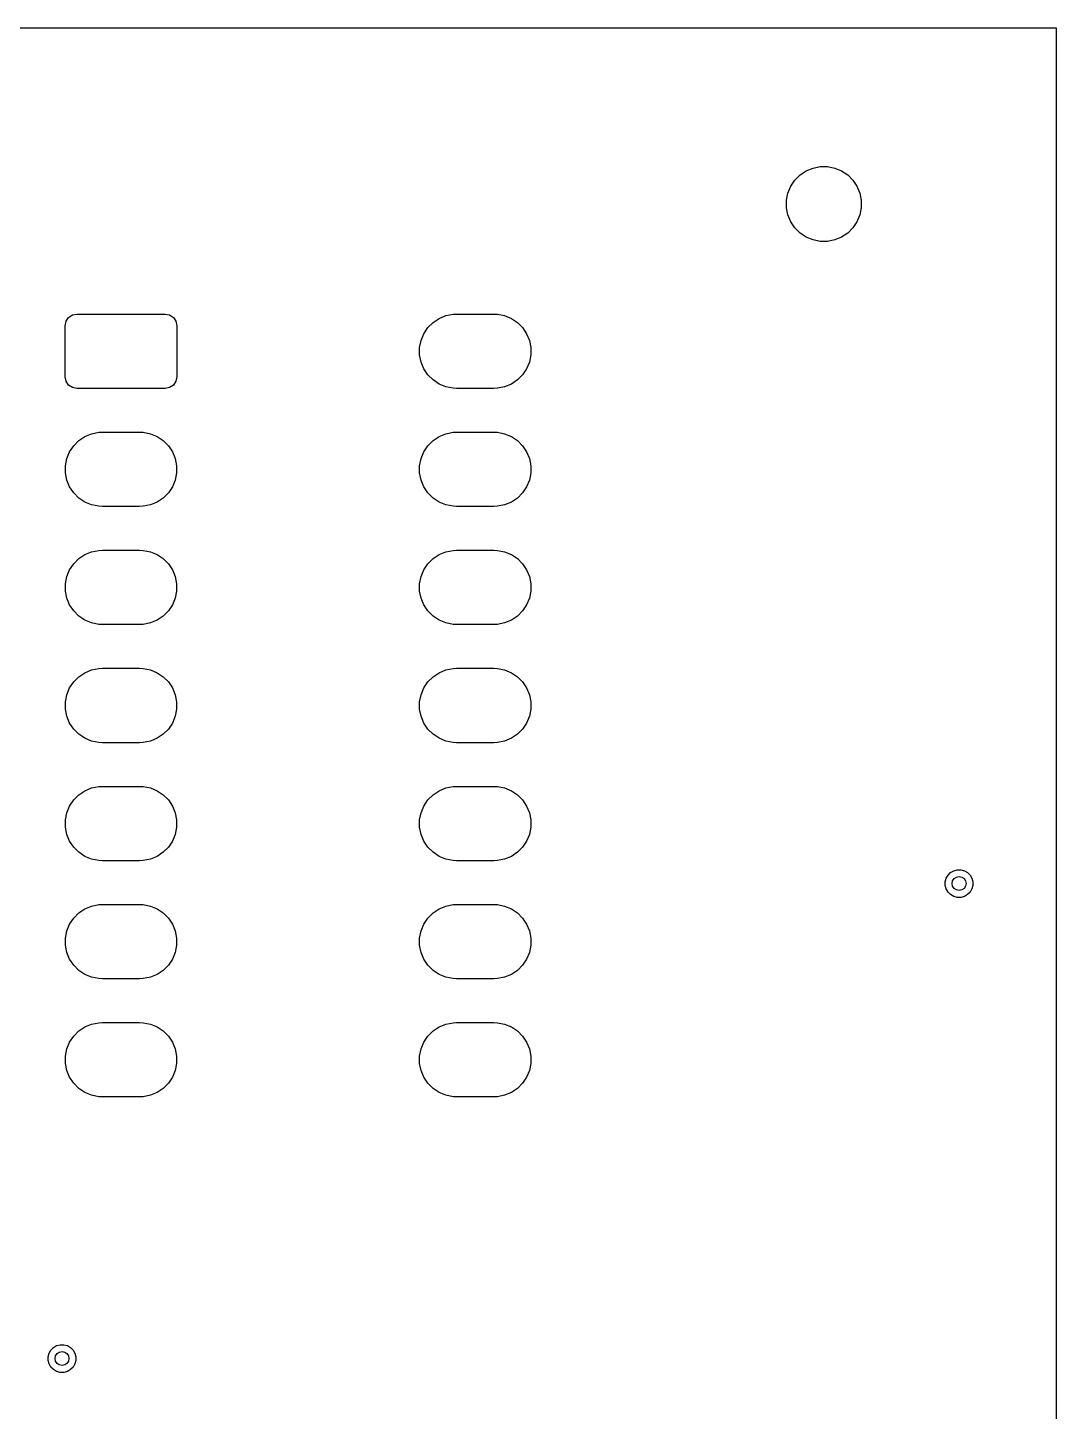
# Model space of a CAD drawing. Extents: x 44.5 to 133, y -119 to -55.5.
# Drawn here: x 110.87 to 133, y -85.26 to -55.5 of the extents above; entities that cross this region are included whole.
import ezdxf

# ---------------------------------------------------------------- set-up
doc = ezdxf.new("R2010")
doc.units = 0
doc.layers.add('BLACK', color=7, linetype='CONTINUOUS')

msp = doc.modelspace()

# ---------------------------------------------------------------- linework, layer by layer
at = {"layer": 'BLACK', "linetype": 'CONTINUOUS'}
for p, q in [((44.5, -55.5), (133, -55.5)), ((133, -55.5), (133, -119)), ((127.487977, -58.668991), (127.619532, -58.581088)), ((127.619532, -58.581088), (127.765709, -58.52054)), ((127.765709, -58.52054), (127.92089, -58.489672)), ((127.92089, -58.489672), (128.07911, -58.489672)), ((128.07911, -58.489672), (128.234291, -58.52054)), ((128.234291, -58.52054), (128.380468, -58.581088)), ((128.380468, -58.581088), (128.512023, -58.668991)), ((127.227647, -59.058602), (127.288195, -58.912425)), ((127.288195, -58.912425), (127.376098, -58.78087)), ((127.376098, -58.78087), (127.487977, -58.668991)), ((128.512023, -58.668991), (128.623902, -58.78087)), ((128.623902, -58.78087), (128.711805, -58.912425)), ((128.711805, -58.912425), (128.772353, -59.058602)), ((127.196779, -59.213783), (127.227647, -59.058602)), ((127.196779, -59.372003), (127.196779, -59.213783)), ((128.772353, -59.058602), (128.803221, -59.213783)), ((128.803221, -59.213783), (128.803221, -59.372003)), ((127.227647, -59.527184), (127.196779, -59.372003)), ((128.803221, -59.372003), (128.772353, -59.527184)), ((127.288195, -59.673361), (127.227647, -59.527184)), ((127.376098, -59.804916), (127.288195, -59.673361)), ((127.487977, -59.916795), (127.376098, -59.804916)), ((128.623902, -59.804916), (128.512023, -59.916795)), ((128.711805, -59.673361), (128.623902, -59.804916)), ((128.772353, -59.527184), (128.711805, -59.673361)), ((127.619532, -60.004698), (127.487977, -59.916795)), ((127.765709, -60.065246), (127.619532, -60.004698)), ((127.92089, -60.096114), (127.765709, -60.065246)), ((128.07911, -60.096114), (127.92089, -60.096114)), ((128.234291, -60.065246), (128.07911, -60.096114)), ((128.380468, -60.004698), (128.234291, -60.065246)), ((128.512023, -59.916795), (128.380468, -60.004698)), ((111.68, -61.91), (111.69903, -61.814329)), ((111.69903, -61.814329), (111.753223, -61.733223)), ((111.753223, -61.733223), (111.834329, -61.67903)), ((111.834329, -61.67903), (111.93, -61.66)), ((111.93, -61.66), (113.83, -61.66)), ((113.83, -61.66), (113.925671, -61.67903)), ((113.925671, -61.67903), (114.006777, -61.733223)), ((114.006777, -61.733223), (114.06097, -61.814329)), ((114.06097, -61.814329), (114.08, -61.91)), ((119.481592, -61.952485), (119.592485, -61.841592)), ((119.592485, -61.841592), (119.722883, -61.754463)), ((119.722883, -61.754463), (119.867772, -61.694448)), ((119.867772, -61.694448), (120.021586, -61.663852)), ((120.021586, -61.663852), (120.1, -61.66)), ((120.1, -61.66), (120.9, -61.66)), ((120.9, -61.66), (120.978414, -61.663852)), ((120.978414, -61.663852), (121.132228, -61.694448)), ((121.132228, -61.694448), (121.277117, -61.754463)), ((121.277117, -61.754463), (121.407515, -61.841592)), ((121.407515, -61.841592), (121.518408, -61.952485)), ((111.68, -63.01), (111.68, -61.91)), ((114.08, -61.91), (114.08, -63.01)), ((119.334448, -62.227772), (119.394463, -62.082883)), ((119.394463, -62.082883), (119.481592, -61.952485)), ((121.518408, -61.952485), (121.605537, -62.082883)), ((121.605537, -62.082883), (121.665552, -62.227772)), ((119.303852, -62.381586), (119.334448, -62.227772)), ((119.303852, -62.538414), (119.303852, -62.381586)), ((121.665552, -62.227772), (121.696148, -62.381586)), ((121.696148, -62.381586), (121.696148, -62.538414)), ((119.334448, -62.692228), (119.303852, -62.538414)), ((119.394463, -62.837117), (119.334448, -62.692228)), ((121.665552, -62.692228), (121.605537, -62.837117)), ((121.696148, -62.538414), (121.665552, -62.692228)), ((111.69903, -63.105671), (111.68, -63.01)), ((114.08, -63.01), (114.06097, -63.105671)), ((119.481592, -62.967515), (119.394463, -62.837117)), ((119.592485, -63.078408), (119.481592, -62.967515)), ((119.722883, -63.165537), (119.592485, -63.078408)), ((121.407515, -63.078408), (121.277117, -63.165537)), ((121.518408, -62.967515), (121.407515, -63.078408)), ((121.605537, -62.837117), (121.518408, -62.967515)), ((111.753223, -63.186777), (111.69903, -63.105671)), ((111.834329, -63.24097), (111.753223, -63.186777)), ((111.93, -63.26), (111.834329, -63.24097)), ((113.83, -63.26), (111.93, -63.26)), ((113.925671, -63.24097), (113.83, -63.26)), ((114.006777, -63.186777), (113.925671, -63.24097)), ((114.06097, -63.105671), (114.006777, -63.186777)), ((119.867772, -63.225552), (119.722883, -63.165537)), ((120.021586, -63.256148), (119.867772, -63.225552)), ((120.1, -63.26), (120.021586, -63.256148)), ((120.9, -63.26), (120.1, -63.26)), ((120.978414, -63.256148), (120.9, -63.26)), ((121.132228, -63.225552), (120.978414, -63.256148)), ((121.277117, -63.165537), (121.132228, -63.225552)), ((112.102883, -64.294463), (112.247772, -64.234448)), ((112.247772, -64.234448), (112.401586, -64.203852)), ((112.401586, -64.203852), (112.48, -64.2)), ((112.48, -64.2), (113.28, -64.2)), ((113.28, -64.2), (113.358414, -64.203852)), ((113.358414, -64.203852), (113.512228, -64.234448)), ((113.512228, -64.234448), (113.657117, -64.294463)), ((119.722883, -64.294463), (119.867772, -64.234448)), ((119.867772, -64.234448), (120.021586, -64.203852)), ((120.021586, -64.203852), (120.1, -64.2)), ((120.1, -64.2), (120.9, -64.2)), ((120.9, -64.2), (120.978414, -64.203852)), ((120.978414, -64.203852), (121.132228, -64.234448)), ((121.132228, -64.234448), (121.277117, -64.294463)), ((111.774463, -64.622883), (111.861592, -64.492485)), ((111.861592, -64.492485), (111.972485, -64.381592)), ((111.972485, -64.381592), (112.102883, -64.294463)), ((113.657117, -64.294463), (113.787515, -64.381592)), ((113.787515, -64.381592), (113.898408, -64.492485)), ((113.898408, -64.492485), (113.985537, -64.622883)), ((119.394463, -64.622883), (119.481592, -64.492485)), ((119.481592, -64.492485), (119.592485, -64.381592)), ((119.592485, -64.381592), (119.722883, -64.294463)), ((121.277117, -64.294463), (121.407515, -64.381592)), ((121.407515, -64.381592), (121.518408, -64.492485)), ((121.518408, -64.492485), (121.605537, -64.622883)), ((111.683852, -64.921586), (111.714448, -64.767772)), ((111.714448, -64.767772), (111.774463, -64.622883)), ((113.985537, -64.622883), (114.045552, -64.767772)), ((114.045552, -64.767772), (114.076148, -64.921586)), ((119.303852, -64.921586), (119.334448, -64.767772)), ((119.334448, -64.767772), (119.394463, -64.622883)), ((121.605537, -64.622883), (121.665552, -64.767772)), ((121.665552, -64.767772), (121.696148, -64.921586)), ((111.683852, -65.078414), (111.683852, -64.921586)), ((111.714448, -65.232228), (111.683852, -65.078414)), ((114.076148, -65.078414), (114.045552, -65.232228)), ((114.076148, -64.921586), (114.076148, -65.078414)), ((119.303852, -65.078414), (119.303852, -64.921586)), ((119.334448, -65.232228), (119.303852, -65.078414)), ((121.696148, -65.078414), (121.665552, -65.232228)), ((121.696148, -64.921586), (121.696148, -65.078414)), ((111.774463, -65.377117), (111.714448, -65.232228)), ((111.861592, -65.507515), (111.774463, -65.377117)), ((113.985537, -65.377117), (113.898408, -65.507515)), ((114.045552, -65.232228), (113.985537, -65.377117)), ((119.394463, -65.377117), (119.334448, -65.232228)), ((119.481592, -65.507515), (119.394463, -65.377117)), ((121.605537, -65.377117), (121.518408, -65.507515)), ((121.665552, -65.232228), (121.605537, -65.377117)), ((111.972485, -65.618408), (111.861592, -65.507515)), ((112.102883, -65.705537), (111.972485, -65.618408)), ((112.247772, -65.765552), (112.102883, -65.705537)), ((112.401586, -65.796148), (112.247772, -65.765552)), ((113.512228, -65.765552), (113.358414, -65.796148)), ((113.657117, -65.705537), (113.512228, -65.765552)), ((113.787515, -65.618408), (113.657117, -65.705537)), ((113.898408, -65.507515), (113.787515, -65.618408)), ((119.592485, -65.618408), (119.481592, -65.507515)), ((119.722883, -65.705537), (119.592485, -65.618408)), ((119.867772, -65.765552), (119.722883, -65.705537)), ((120.021586, -65.796148), (119.867772, -65.765552)), ((121.132228, -65.765552), (120.978414, -65.796148)), ((121.277117, -65.705537), (121.132228, -65.765552)), ((121.407515, -65.618408), (121.277117, -65.705537)), ((121.518408, -65.507515), (121.407515, -65.618408)), ((112.48, -65.8), (112.401586, -65.796148)), ((113.28, -65.8), (112.48, -65.8)), ((113.358414, -65.796148), (113.28, -65.8)), ((120.1, -65.8), (120.021586, -65.796148)), ((120.9, -65.8), (120.1, -65.8)), ((120.978414, -65.796148), (120.9, -65.8)), ((111.861592, -67.032485), (111.972485, -66.921592)), ((111.972485, -66.921592), (112.102883, -66.834463)), ((112.102883, -66.834463), (112.247772, -66.774448)), ((112.247772, -66.774448), (112.401586, -66.743852)), ((112.401586, -66.743852), (112.48, -66.74)), ((112.48, -66.74), (113.28, -66.74)), ((113.28, -66.74), (113.358414, -66.743852)), ((113.358414, -66.743852), (113.512228, -66.774448)), ((113.512228, -66.774448), (113.657117, -66.834463)), ((113.657117, -66.834463), (113.787515, -66.921592)), ((113.787515, -66.921592), (113.898408, -67.032485)), ((119.481592, -67.032485), (119.592485, -66.921592)), ((119.592485, -66.921592), (119.722883, -66.834463)), ((119.722883, -66.834463), (119.867772, -66.774448)), ((119.867772, -66.774448), (120.021586, -66.743852)), ((120.021586, -66.743852), (120.1, -66.74)), ((120.1, -66.74), (120.9, -66.74)), ((120.9, -66.74), (120.978414, -66.743852)), ((120.978414, -66.743852), (121.132228, -66.774448)), ((121.132228, -66.774448), (121.277117, -66.834463)), ((121.277117, -66.834463), (121.407515, -66.921592)), ((121.407515, -66.921592), (121.518408, -67.032485)), ((111.714448, -67.307772), (111.774463, -67.162883)), ((111.774463, -67.162883), (111.861592, -67.032485)), ((113.898408, -67.032485), (113.985537, -67.162883)), ((113.985537, -67.162883), (114.045552, -67.307772)), ((119.334448, -67.307772), (119.394463, -67.162883)), ((119.394463, -67.162883), (119.481592, -67.032485)), ((121.518408, -67.032485), (121.605537, -67.162883)), ((121.605537, -67.162883), (121.665552, -67.307772)), ((111.683852, -67.461586), (111.714448, -67.307772)), ((111.683852, -67.618414), (111.683852, -67.461586)), ((114.045552, -67.307772), (114.076148, -67.461586)), ((114.076148, -67.461586), (114.076148, -67.618414)), ((119.303852, -67.461586), (119.334448, -67.307772)), ((119.303852, -67.618414), (119.303852, -67.461586)), ((121.665552, -67.307772), (121.696148, -67.461586)), ((121.696148, -67.461586), (121.696148, -67.618414)), ((111.714448, -67.772228), (111.683852, -67.618414)), ((111.774463, -67.917117), (111.714448, -67.772228)), ((114.045552, -67.772228), (113.985537, -67.917117)), ((114.076148, -67.618414), (114.045552, -67.772228)), ((119.334448, -67.772228), (119.303852, -67.618414)), ((119.394463, -67.917117), (119.334448, -67.772228)), ((121.665552, -67.772228), (121.605537, -67.917117)), ((121.696148, -67.618414), (121.665552, -67.772228)), ((111.861592, -68.047515), (111.774463, -67.917117)), ((111.972485, -68.158408), (111.861592, -68.047515)), ((113.898408, -68.047515), (113.787515, -68.158408)), ((113.985537, -67.917117), (113.898408, -68.047515)), ((119.481592, -68.047515), (119.394463, -67.917117)), ((119.592485, -68.158408), (119.481592, -68.047515)), ((121.518408, -68.047515), (121.407515, -68.158408)), ((121.605537, -67.917117), (121.518408, -68.047515)), ((112.102883, -68.245537), (111.972485, -68.158408)), ((112.247772, -68.305552), (112.102883, -68.245537)), ((112.401586, -68.336148), (112.247772, -68.305552)), ((112.48, -68.34), (112.401586, -68.336148)), ((113.28, -68.34), (112.48, -68.34)), ((113.358414, -68.336148), (113.28, -68.34)), ((113.512228, -68.305552), (113.358414, -68.336148)), ((113.657117, -68.245537), (113.512228, -68.305552)), ((113.787515, -68.158408), (113.657117, -68.245537)), ((119.722883, -68.245537), (119.592485, -68.158408)), ((119.867772, -68.305552), (119.722883, -68.245537)), ((120.021586, -68.336148), (119.867772, -68.305552)), ((120.1, -68.34), (120.021586, -68.336148)), ((120.9, -68.34), (120.1, -68.34)), ((120.978414, -68.336148), (120.9, -68.34)), ((121.132228, -68.305552), (120.978414, -68.336148)), ((121.277117, -68.245537), (121.132228, -68.305552)), ((121.407515, -68.158408), (121.277117, -68.245537)), ((112.102883, -69.374463), (112.247772, -69.314448)), ((112.247772, -69.314448), (112.401586, -69.283852)), ((112.401586, -69.283852), (112.48, -69.28)), ((112.48, -69.28), (113.28, -69.28)), ((113.28, -69.28), (113.358414, -69.283852)), ((113.358414, -69.283852), (113.512228, -69.314448)), ((113.512228, -69.314448), (113.657117, -69.374463)), ((119.722883, -69.374463), (119.867772, -69.314448)), ((119.867772, -69.314448), (120.021586, -69.283852)), ((120.021586, -69.283852), (120.1, -69.28)), ((120.1, -69.28), (120.9, -69.28)), ((120.9, -69.28), (120.978414, -69.283852)), ((120.978414, -69.283852), (121.132228, -69.314448)), ((121.132228, -69.314448), (121.277117, -69.374463)), ((111.774463, -69.702883), (111.861592, -69.572485)), ((111.861592, -69.572485), (111.972485, -69.461592)), ((111.972485, -69.461592), (112.102883, -69.374463)), ((113.657117, -69.374463), (113.787515, -69.461592)), ((113.787515, -69.461592), (113.898408, -69.572485)), ((113.898408, -69.572485), (113.985537, -69.702883)), ((119.394463, -69.702883), (119.481592, -69.572485)), ((119.481592, -69.572485), (119.592485, -69.461592)), ((119.592485, -69.461592), (119.722883, -69.374463)), ((121.277117, -69.374463), (121.407515, -69.461592)), ((121.407515, -69.461592), (121.518408, -69.572485)), ((121.518408, -69.572485), (121.605537, -69.702883)), ((111.683852, -70.001586), (111.714448, -69.847772)), ((111.714448, -69.847772), (111.774463, -69.702883)), ((113.985537, -69.702883), (114.045552, -69.847772)), ((114.045552, -69.847772), (114.076148, -70.001586)), ((119.303852, -70.001586), (119.334448, -69.847772)), ((119.334448, -69.847772), (119.394463, -69.702883)), ((121.605537, -69.702883), (121.665552, -69.847772)), ((121.665552, -69.847772), (121.696148, -70.001586)), ((111.683852, -70.158414), (111.683852, -70.001586)), ((111.714448, -70.312228), (111.683852, -70.158414)), ((114.076148, -70.158414), (114.045552, -70.312228)), ((114.076148, -70.001586), (114.076148, -70.158414)), ((119.303852, -70.158414), (119.303852, -70.001586)), ((119.334448, -70.312228), (119.303852, -70.158414)), ((121.696148, -70.158414), (121.665552, -70.312228)), ((121.696148, -70.001586), (121.696148, -70.158414)), ((111.774463, -70.457117), (111.714448, -70.312228)), ((111.861592, -70.587515), (111.774463, -70.457117)), ((113.985537, -70.457117), (113.898408, -70.587515)), ((114.045552, -70.312228), (113.985537, -70.457117)), ((119.394463, -70.457117), (119.334448, -70.312228)), ((119.481592, -70.587515), (119.394463, -70.457117)), ((121.605537, -70.457117), (121.518408, -70.587515)), ((121.665552, -70.312228), (121.605537, -70.457117)), ((111.972485, -70.698408), (111.861592, -70.587515)), ((112.102883, -70.785537), (111.972485, -70.698408)), ((112.247772, -70.845552), (112.102883, -70.785537)), ((113.657117, -70.785537), (113.512228, -70.845552)), ((113.787515, -70.698408), (113.657117, -70.785537)), ((113.898408, -70.587515), (113.787515, -70.698408)), ((119.592485, -70.698408), (119.481592, -70.587515)), ((119.722883, -70.785537), (119.592485, -70.698408)), ((119.867772, -70.845552), (119.722883, -70.785537)), ((121.277117, -70.785537), (121.132228, -70.845552)), ((121.407515, -70.698408), (121.277117, -70.785537)), ((121.518408, -70.587515), (121.407515, -70.698408)), ((112.401586, -70.876148), (112.247772, -70.845552)), ((112.48, -70.88), (112.401586, -70.876148)), ((113.28, -70.88), (112.48, -70.88)), ((113.358414, -70.876148), (113.28, -70.88)), ((113.512228, -70.845552), (113.358414, -70.876148)), ((120.021586, -70.876148), (119.867772, -70.845552)), ((120.1, -70.88), (120.021586, -70.876148)), ((120.9, -70.88), (120.1, -70.88)), ((120.978414, -70.876148), (120.9, -70.88)), ((121.132228, -70.845552), (120.978414, -70.876148)), ((111.861592, -72.112485), (111.972485, -72.001592)), ((111.972485, -72.001592), (112.102883, -71.914463)), ((112.102883, -71.914463), (112.247772, -71.854448)), ((112.247772, -71.854448), (112.401586, -71.823852)), ((112.401586, -71.823852), (112.48, -71.82)), ((112.48, -71.82), (113.28, -71.82)), ((113.28, -71.82), (113.358414, -71.823852)), ((113.358414, -71.823852), (113.512228, -71.854448)), ((113.512228, -71.854448), (113.657117, -71.914463)), ((113.657117, -71.914463), (113.787515, -72.001592)), ((113.787515, -72.001592), (113.898408, -72.112485)), ((119.481592, -72.112485), (119.592485, -72.001592)), ((119.592485, -72.001592), (119.722883, -71.914463)), ((119.722883, -71.914463), (119.867772, -71.854448)), ((119.867772, -71.854448), (120.021586, -71.823852)), ((120.021586, -71.823852), (120.1, -71.82)), ((120.1, -71.82), (120.9, -71.82)), ((120.9, -71.82), (120.978414, -71.823852)), ((120.978414, -71.823852), (121.132228, -71.854448)), ((121.132228, -71.854448), (121.277117, -71.914463)), ((121.277117, -71.914463), (121.407515, -72.001592)), ((121.407515, -72.001592), (121.518408, -72.112485)), ((111.714448, -72.387772), (111.774463, -72.242883)), ((111.774463, -72.242883), (111.861592, -72.112485)), ((113.898408, -72.112485), (113.985537, -72.242883)), ((113.985537, -72.242883), (114.045552, -72.387772)), ((119.334448, -72.387772), (119.394463, -72.242883)), ((119.394463, -72.242883), (119.481592, -72.112485)), ((121.518408, -72.112485), (121.605537, -72.242883)), ((121.605537, -72.242883), (121.665552, -72.387772)), ((111.683852, -72.541586), (111.714448, -72.387772)), ((111.683852, -72.698414), (111.683852, -72.541586)), ((114.045552, -72.387772), (114.076148, -72.541586)), ((114.076148, -72.541586), (114.076148, -72.698414)), ((119.303852, -72.541586), (119.334448, -72.387772)), ((119.303852, -72.698414), (119.303852, -72.541586)), ((121.665552, -72.387772), (121.696148, -72.541586)), ((121.696148, -72.541586), (121.696148, -72.698414)), ((111.714448, -72.852228), (111.683852, -72.698414)), ((111.774463, -72.997117), (111.714448, -72.852228)), ((114.045552, -72.852228), (113.985537, -72.997117)), ((114.076148, -72.698414), (114.045552, -72.852228)), ((119.334448, -72.852228), (119.303852, -72.698414)), ((119.394463, -72.997117), (119.334448, -72.852228)), ((121.665552, -72.852228), (121.605537, -72.997117)), ((121.696148, -72.698414), (121.665552, -72.852228)), ((111.861592, -73.127515), (111.774463, -72.997117)), ((111.972485, -73.238408), (111.861592, -73.127515)), ((113.898408, -73.127515), (113.787515, -73.238408)), ((113.985537, -72.997117), (113.898408, -73.127515)), ((119.481592, -73.127515), (119.394463, -72.997117)), ((119.592485, -73.238408), (119.481592, -73.127515)), ((121.518408, -73.127515), (121.407515, -73.238408)), ((121.605537, -72.997117), (121.518408, -73.127515)), ((112.102883, -73.325537), (111.972485, -73.238408)), ((112.247772, -73.385552), (112.102883, -73.325537)), ((112.401586, -73.416148), (112.247772, -73.385552)), ((112.48, -73.42), (112.401586, -73.416148)), ((113.28, -73.42), (112.48, -73.42)), ((113.358414, -73.416148), (113.28, -73.42)), ((113.512228, -73.385552), (113.358414, -73.416148)), ((113.657117, -73.325537), (113.512228, -73.385552)), ((113.787515, -73.238408), (113.657117, -73.325537)), ((119.722883, -73.325537), (119.592485, -73.238408)), ((119.867772, -73.385552), (119.722883, -73.325537)), ((120.021586, -73.416148), (119.867772, -73.385552)), ((120.1, -73.42), (120.021586, -73.416148)), ((120.9, -73.42), (120.1, -73.42)), ((120.978414, -73.416148), (120.9, -73.42)), ((121.132228, -73.385552), (120.978414, -73.416148)), ((121.277117, -73.325537), (121.132228, -73.385552)), ((121.407515, -73.238408), (121.277117, -73.325537)), ((130.610667, -73.871542), (130.630936, -73.795895)), ((130.630936, -73.795895), (130.670094, -73.728072)), ((130.670094, -73.728072), (130.725472, -73.672694)), ((130.725472, -73.672694), (130.793295, -73.633536)), ((130.793295, -73.633536), (130.868942, -73.613267)), ((130.868942, -73.613267), (130.947258, -73.613267)), ((130.947258, -73.613267), (131.022905, -73.633536)), ((131.022905, -73.633536), (131.090728, -73.672694)), ((131.090728, -73.672694), (131.146106, -73.728072)), ((131.146106, -73.728072), (131.185264, -73.795895)), ((131.185264, -73.795895), (131.205533, -73.871542)), ((130.610667, -73.949858), (130.610667, -73.871542)), ((130.630936, -74.025505), (130.610667, -73.949858)), ((130.670094, -74.093328), (130.630936, -74.025505)), ((130.725472, -74.148706), (130.670094, -74.093328)), ((131.146106, -74.093328), (131.090728, -74.148706)), ((131.185264, -74.025505), (131.146106, -74.093328)), ((131.205533, -73.949858), (131.185264, -74.025505)), ((131.205533, -73.871542), (131.205533, -73.949858)), ((112.102883, -74.454463), (112.247772, -74.394448)), ((112.247772, -74.394448), (112.401586, -74.363852)), ((112.401586, -74.363852), (112.48, -74.36)), ((112.48, -74.36), (113.28, -74.36)), ((113.28, -74.36), (113.358414, -74.363852)), ((113.358414, -74.363852), (113.512228, -74.394448)), ((113.512228, -74.394448), (113.657117, -74.454463)), ((119.722883, -74.454463), (119.867772, -74.394448)), ((119.867772, -74.394448), (120.021586, -74.363852)), ((120.021586, -74.363852), (120.1, -74.36)), ((120.1, -74.36), (120.9, -74.36)), ((120.9, -74.36), (120.978414, -74.363852)), ((120.978414, -74.363852), (121.132228, -74.394448)), ((121.132228, -74.394448), (121.277117, -74.454463)), ((130.793295, -74.187864), (130.725472, -74.148706)), ((130.868942, -74.208133), (130.793295, -74.187864)), ((130.947258, -74.208133), (130.868942, -74.208133)), ((131.022905, -74.187864), (130.947258, -74.208133)), ((131.090728, -74.148706), (131.022905, -74.187864)), ((111.774463, -74.782883), (111.861592, -74.652485)), ((111.861592, -74.652485), (111.972485, -74.541592)), ((111.972485, -74.541592), (112.102883, -74.454463)), ((113.657117, -74.454463), (113.787515, -74.541592)), ((113.787515, -74.541592), (113.898408, -74.652485)), ((113.898408, -74.652485), (113.985537, -74.782883)), ((119.394463, -74.782883), (119.481592, -74.652485)), ((119.481592, -74.652485), (119.592485, -74.541592)), ((119.592485, -74.541592), (119.722883, -74.454463)), ((121.277117, -74.454463), (121.407515, -74.541592)), ((121.407515, -74.541592), (121.518408, -74.652485)), ((121.518408, -74.652485), (121.605537, -74.782883)), ((111.683852, -75.081586), (111.714448, -74.927772)), ((111.714448, -74.927772), (111.774463, -74.782883)), ((113.985537, -74.782883), (114.045552, -74.927772)), ((114.045552, -74.927772), (114.076148, -75.081586)), ((119.303852, -75.081586), (119.334448, -74.927772)), ((119.334448, -74.927772), (119.394463, -74.782883)), ((121.605537, -74.782883), (121.665552, -74.927772)), ((121.665552, -74.927772), (121.696148, -75.081586)), ((111.683852, -75.238414), (111.683852, -75.081586)), ((111.714448, -75.392228), (111.683852, -75.238414)), ((114.076148, -75.238414), (114.045552, -75.392228)), ((114.076148, -75.081586), (114.076148, -75.238414)), ((119.303852, -75.238414), (119.303852, -75.081586)), ((119.334448, -75.392228), (119.303852, -75.238414)), ((121.696148, -75.238414), (121.665552, -75.392228)), ((121.696148, -75.081586), (121.696148, -75.238414)), ((111.774463, -75.537117), (111.714448, -75.392228)), ((111.861592, -75.667515), (111.774463, -75.537117)), ((113.985537, -75.537117), (113.898408, -75.667515)), ((114.045552, -75.392228), (113.985537, -75.537117)), ((119.394463, -75.537117), (119.334448, -75.392228)), ((119.481592, -75.667515), (119.394463, -75.537117)), ((121.605537, -75.537117), (121.518408, -75.667515)), ((121.665552, -75.392228), (121.605537, -75.537117)), ((111.972485, -75.778408), (111.861592, -75.667515)), ((112.102883, -75.865537), (111.972485, -75.778408)), ((112.247772, -75.925552), (112.102883, -75.865537)), ((113.657117, -75.865537), (113.512228, -75.925552)), ((113.787515, -75.778408), (113.657117, -75.865537)), ((113.898408, -75.667515), (113.787515, -75.778408)), ((119.592485, -75.778408), (119.481592, -75.667515)), ((119.722883, -75.865537), (119.592485, -75.778408)), ((119.867772, -75.925552), (119.722883, -75.865537)), ((121.277117, -75.865537), (121.132228, -75.925552)), ((121.407515, -75.778408), (121.277117, -75.865537)), ((121.518408, -75.667515), (121.407515, -75.778408)), ((112.401586, -75.956148), (112.247772, -75.925552)), ((112.48, -75.96), (112.401586, -75.956148)), ((113.28, -75.96), (112.48, -75.96)), ((113.358414, -75.956148), (113.28, -75.96)), ((113.512228, -75.925552), (113.358414, -75.956148)), ((120.021586, -75.956148), (119.867772, -75.925552)), ((120.1, -75.96), (120.021586, -75.956148)), ((120.9, -75.96), (120.1, -75.96)), ((120.978414, -75.956148), (120.9, -75.96)), ((121.132228, -75.925552), (120.978414, -75.956148)), ((111.861592, -77.192485), (111.972485, -77.081592)), ((111.972485, -77.081592), (112.102883, -76.994463)), ((112.102883, -76.994463), (112.247772, -76.934448)), ((112.247772, -76.934448), (112.401586, -76.903852)), ((112.401586, -76.903852), (112.48, -76.9)), ((112.48, -76.9), (113.28, -76.9)), ((113.28, -76.9), (113.358414, -76.903852)), ((113.358414, -76.903852), (113.512228, -76.934448)), ((113.512228, -76.934448), (113.657117, -76.994463)), ((113.657117, -76.994463), (113.787515, -77.081592)), ((113.787515, -77.081592), (113.898408, -77.192485)), ((119.481592, -77.192485), (119.592485, -77.081592)), ((119.592485, -77.081592), (119.722883, -76.994463)), ((119.722883, -76.994463), (119.867772, -76.934448)), ((119.867772, -76.934448), (120.021586, -76.903852)), ((120.021586, -76.903852), (120.1, -76.9)), ((120.1, -76.9), (120.9, -76.9)), ((120.9, -76.9), (120.978414, -76.903852)), ((120.978414, -76.903852), (121.132228, -76.934448)), ((121.132228, -76.934448), (121.277117, -76.994463)), ((121.277117, -76.994463), (121.407515, -77.081592)), ((121.407515, -77.081592), (121.518408, -77.192485)), ((111.714448, -77.467772), (111.774463, -77.322883)), ((111.774463, -77.322883), (111.861592, -77.192485)), ((113.898408, -77.192485), (113.985537, -77.322883)), ((113.985537, -77.322883), (114.045552, -77.467772)), ((119.334448, -77.467772), (119.394463, -77.322883)), ((119.394463, -77.322883), (119.481592, -77.192485)), ((121.518408, -77.192485), (121.605537, -77.322883)), ((121.605537, -77.322883), (121.665552, -77.467772)), ((111.683852, -77.621586), (111.714448, -77.467772)), ((111.683852, -77.778414), (111.683852, -77.621586)), ((114.045552, -77.467772), (114.076148, -77.621586)), ((114.076148, -77.621586), (114.076148, -77.778414)), ((119.303852, -77.621586), (119.334448, -77.467772)), ((119.303852, -77.778414), (119.303852, -77.621586)), ((121.665552, -77.467772), (121.696148, -77.621586)), ((121.696148, -77.621586), (121.696148, -77.778414)), ((111.714448, -77.932228), (111.683852, -77.778414)), ((111.774463, -78.077117), (111.714448, -77.932228)), ((114.045552, -77.932228), (113.985537, -78.077117)), ((114.076148, -77.778414), (114.045552, -77.932228)), ((119.334448, -77.932228), (119.303852, -77.778414)), ((119.394463, -78.077117), (119.334448, -77.932228)), ((121.665552, -77.932228), (121.605537, -78.077117)), ((121.696148, -77.778414), (121.665552, -77.932228)), ((111.861592, -78.207515), (111.774463, -78.077117)), ((111.972485, -78.318408), (111.861592, -78.207515)), ((113.898408, -78.207515), (113.787515, -78.318408)), ((113.985537, -78.077117), (113.898408, -78.207515)), ((119.481592, -78.207515), (119.394463, -78.077117)), ((119.592485, -78.318408), (119.481592, -78.207515)), ((121.518408, -78.207515), (121.407515, -78.318408)), ((121.605537, -78.077117), (121.518408, -78.207515)), ((112.102883, -78.405537), (111.972485, -78.318408)), ((112.247772, -78.465552), (112.102883, -78.405537)), ((112.401586, -78.496148), (112.247772, -78.465552)), ((112.48, -78.5), (112.401586, -78.496148)), ((113.28, -78.5), (112.48, -78.5)), ((113.358414, -78.496148), (113.28, -78.5)), ((113.512228, -78.465552), (113.358414, -78.496148)), ((113.657117, -78.405537), (113.512228, -78.465552)), ((113.787515, -78.318408), (113.657117, -78.405537)), ((119.722883, -78.405537), (119.592485, -78.318408)), ((119.867772, -78.465552), (119.722883, -78.405537)), ((120.021586, -78.496148), (119.867772, -78.465552)), ((120.1, -78.5), (120.021586, -78.496148)), ((120.9, -78.5), (120.1, -78.5)), ((120.978414, -78.496148), (120.9, -78.5)), ((121.132228, -78.465552), (120.978414, -78.496148)), ((121.277117, -78.405537), (121.132228, -78.465552)), ((121.407515, -78.318408), (121.277117, -78.405537)), ((111.372294, -83.944872), (111.427672, -83.889494)), ((111.427672, -83.889494), (111.495495, -83.850336)), ((111.495495, -83.850336), (111.571142, -83.830067)), ((111.571142, -83.830067), (111.649458, -83.830067)), ((111.649458, -83.830067), (111.725105, -83.850336)), ((111.725105, -83.850336), (111.792928, -83.889494)), ((111.792928, -83.889494), (111.848306, -83.944872)), ((111.312867, -84.088342), (111.333136, -84.012695)), ((111.312867, -84.166658), (111.312867, -84.088342)), ((111.333136, -84.242305), (111.312867, -84.166658)), ((111.333136, -84.012695), (111.372294, -83.944872)), ((111.848306, -83.944872), (111.887464, -84.012695)), ((111.887464, -84.012695), (111.907733, -84.088342)), ((111.907733, -84.166658), (111.887464, -84.242305)), ((111.907733, -84.088342), (111.907733, -84.166658)), ((111.372294, -84.310128), (111.333136, -84.242305)), ((111.427672, -84.365506), (111.372294, -84.310128)), ((111.495495, -84.404664), (111.427672, -84.365506)), ((111.571142, -84.424933), (111.495495, -84.404664)), ((111.649458, -84.424933), (111.571142, -84.424933)), ((111.725105, -84.404664), (111.649458, -84.424933)), ((111.792928, -84.365506), (111.725105, -84.404664)), ((111.848306, -84.310128), (111.792928, -84.365506)), ((111.887464, -84.242305), (111.848306, -84.310128))]:
    msp.add_line(p, q, dxfattribs=at)
at = {"layer": 'BLACK'}
for centre in [(130.9081, -73.9107), (111.6103, -84.1275)]:
    msp.add_circle(centre, 0.15, dxfattribs=at)

doc.saveas('drawing.dxf')
